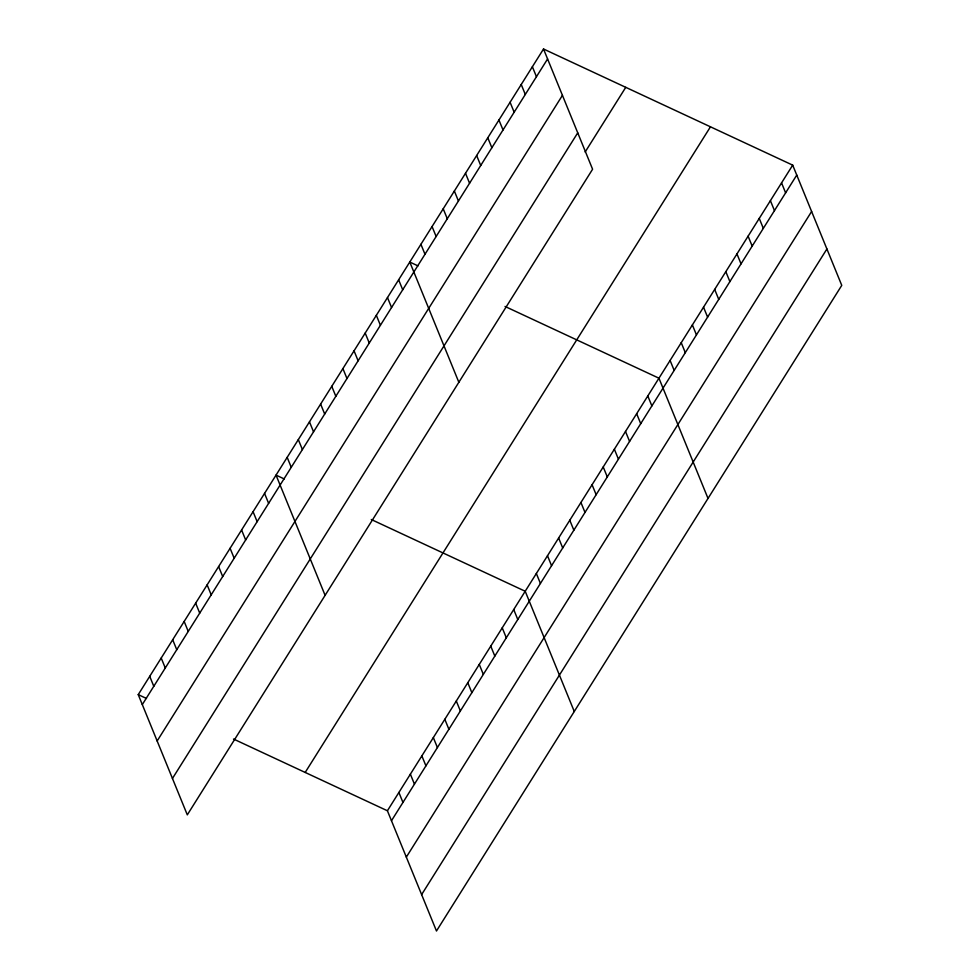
<?xml version="1.0" encoding="UTF-8"?>
<svg xmlns="http://www.w3.org/2000/svg" width="980" height="980" viewBox="0 0 980 980"><rect width="100%" height="100%" fill="white"/><g stroke="black" fill="none" stroke-linecap="round" stroke-linejoin="round"><path stroke-width="1.47" d="M543.52 49L592.594 169.234L187.303 814.858L138.241 694.624L543.52 49L792.698 165.142L841.759 285.376L436.48 931L387.406 810.766L233.497 739.03M142.308 704.583L547.587 58.959M157.155 740.978L562.434 95.342M172.456 778.463L577.735 132.839M585.146 152.01L625.755 87.33M305.184 772.448L710.463 126.812M387.406 810.766L792.698 165.142M391.473 820.726L796.752 175.102M406.32 857.12L811.611 211.496M421.621 894.605L826.912 248.981M418.007 265.886L409.787 262.052L458.848 382.286M505.043 306.458L658.952 378.194L708.013 498.428M284.261 478.951L276.042 475.116L325.103 595.338M371.298 519.523L525.207 591.259L574.268 711.492M138.241 694.624L146.461 698.458M781.55 182.893L785.617 192.852M770.403 200.655L774.47 210.614M759.255 218.405L763.322 228.364M748.108 236.168L752.175 246.115M736.972 253.918L741.027 263.877M725.825 271.668L729.892 281.628M714.677 289.431L718.744 299.39M703.53 307.181L707.597 317.14M692.382 324.931L696.449 334.891M681.235 342.694L685.302 352.653M670.1 360.444L674.154 370.403M532.385 66.75L536.44 76.71M521.238 84.513L525.305 94.472M647.805 395.957L651.872 405.916M510.09 102.263L514.157 112.222M636.657 413.707L640.724 423.666M498.943 120.013L503.01 129.972M625.51 431.47L629.577 441.429M487.795 137.776L491.862 147.735M614.374 449.22L618.429 459.179M476.648 155.526L480.715 165.485M603.227 466.97L607.294 476.929M465.512 173.289L469.567 183.248M592.079 484.733L596.146 494.692M454.365 191.039L458.432 200.998M580.932 502.483L584.999 512.442M443.217 208.789L447.284 218.748M569.784 520.233L573.851 530.192M432.07 226.552L436.137 236.511M558.637 537.995L562.704 547.955M420.922 244.302L424.989 254.261M547.502 555.746L551.556 565.705M536.354 573.508L540.421 583.468M398.64 279.815L402.707 289.774M387.492 297.565L391.559 307.524M513.728 609.548L517.783 619.507M376.345 315.327L380.412 325.274M502.238 627.849L506.305 637.796M365.197 333.077L369.264 343.037M490.76 646.139L494.827 656.098M354.05 350.828L358.116 360.787M479.269 664.428L483.336 674.387M342.914 368.59L346.969 378.55M467.791 682.717L471.858 692.676M331.767 386.341L335.834 396.3M456.313 701.019L460.367 710.978M320.619 404.091L324.686 414.05M444.822 719.308L448.889 729.267M309.472 421.853L313.539 431.813M433.344 737.597L437.411 747.556M298.324 439.604L302.391 449.563M421.865 755.899L425.92 765.846M287.189 457.366L291.244 467.313M410.375 774.188L414.442 784.147M398.897 792.477L402.952 802.436M264.551 493.406L268.618 503.365M253.073 511.695L257.14 521.654M241.595 529.996L245.649 539.956M230.104 548.286L234.171 558.245M218.626 566.575L222.693 576.534M207.135 584.876L211.202 594.836M195.657 603.166L199.724 613.125M184.179 621.455L188.234 631.414M172.688 639.744L176.755 649.703M161.21 658.045L165.277 668.005M149.72 676.335L153.787 686.294"/></g></svg>
